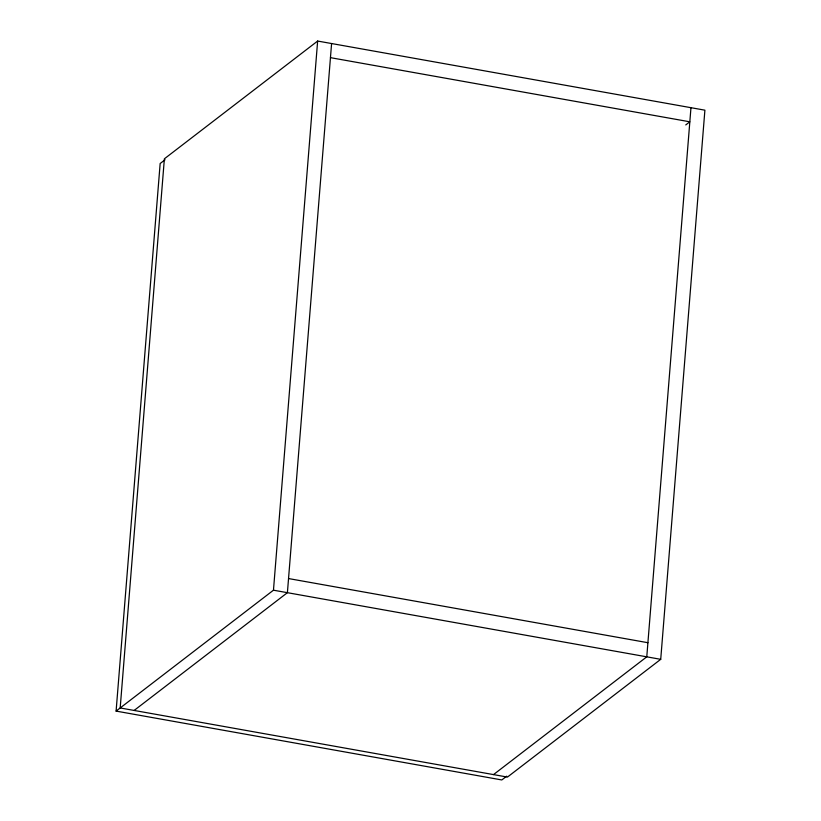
<?xml version="1.0" encoding="UTF-8"?>
<svg xmlns="http://www.w3.org/2000/svg" width="821" height="821" viewBox="0 0 821 821"><rect width="100%" height="100%" fill="white"/><g stroke="black" fill="none" stroke-linecap="round" stroke-linejoin="round"><path stroke-width="1.23" d="M506.731 776.163L501.805 779.95L116.1 711.099L160.157 163.523L165.083 159.736M116.1 711.099L273.465 590.196L317.645 41.05L704.9 110.178L660.72 659.325L507.44 777.087L120.184 707.959L164.374 158.812L317.645 41.05M331.592 43.534L287.401 592.68L134.131 710.452M690.964 107.684L646.774 656.831L493.503 774.603M685.761 124.925L689.825 121.806L330.453 57.655M288.54 578.559L647.913 642.71M273.465 590.196L660.72 659.325"/></g></svg>
